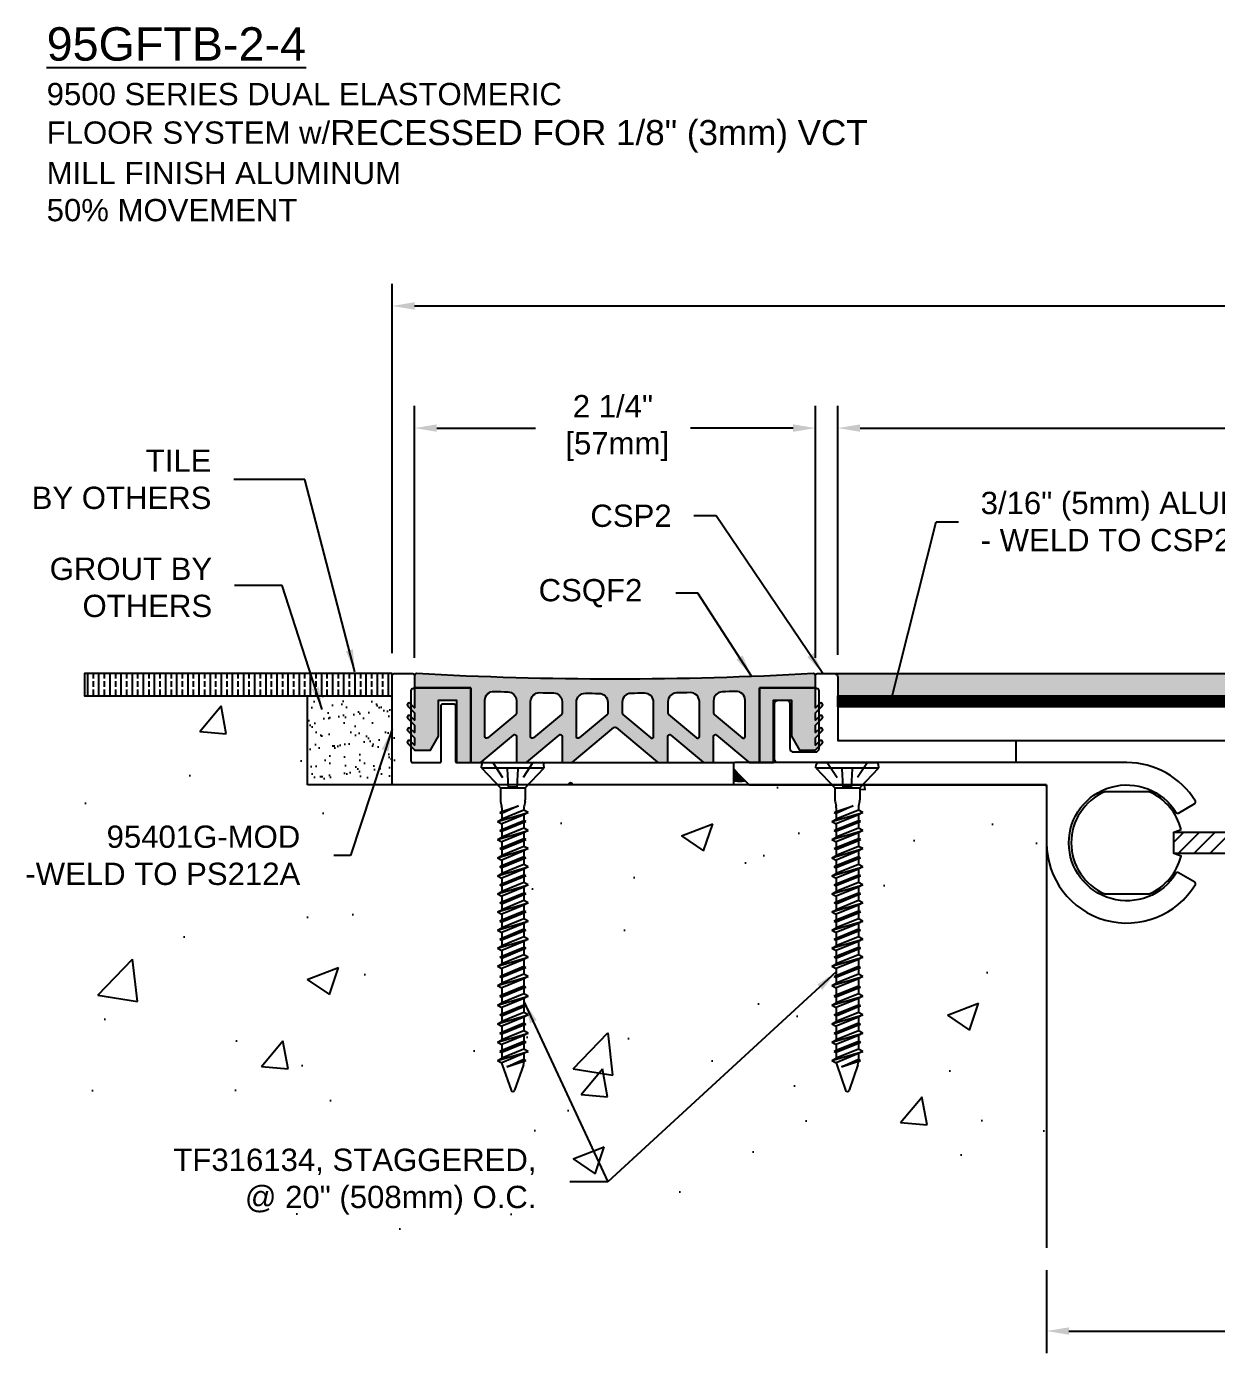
# Model space of a CAD drawing. Header units: inches. Extents: x 10.7 to 45.1, y -20.8 to -13.2.
# Drawn here: x 10.68 to 17.35, y -20.73 to -13.22 of the extents above; entities that cross this region are included whole.
import ezdxf

# ---------------------------------------------------------------- set-up
doc = ezdxf.new("R2010")
doc.units = ezdxf.units.IN
doc.header["$MEASUREMENT"] = 0
doc.linetypes.add('DASHED', pattern=[0.75, 0.5, -0.25])
for name, color, linetype in [('anchors', 4, 'Continuous'), ('conditions', 1, 'Continuous'), ('dimensions', 3, 'Continuous'), ('FILLER', 2, 'Continuous'), ('METALS', 7, 'Continuous'), ('text', 2, 'Continuous')]:
    doc.layers.add(name, color=color, linetype=linetype)
doc.styles.add('ARIAL', font='arial.ttf')
doc.dimstyles.new('Arial', dxfattribs={"dimtxt": 0.125, "dimasz": 0.125, "dimexe": 0.125, "dimexo": 0.125, "dimgap": 0.125, "dimtad": 0, "dimtih": 1, "dimtoh": 1, "dimdec": 4, "dimzin": 0, "dimdsep": 46, "dimlunit": 4, "dimtxsty": 'ARIAL', "dimcen": 0.09, "dimadec": 0, "dimazin": 0, "dimtfac": 1, "dimtdec": 4, "dimtofl": 0, "dimtmove": 0, "dimatfit": 3, "dimfxl": 0, "dimfrac": 2, "dimtolj": 1, "dimtzin": 0, "dimarcsym": 0})

# ---------------------------------------------------------------- blocks, each defined once
blk = doc.blocks.new('*D4')
at = {"layer": 'DEFPOINTS', "color": 0}
for p in [(21.5713, -15.4766), (15.2268, -16.8742), (21.5713, -16.8542)]:
    blk.add_point(p, dxfattribs=at)
at = {"layer": 'dimensions', "color": 0, "lineweight": -2}
for p, q in [((15.2268, -16.7492), (15.2268, -15.3516)), ((21.5713, -16.7292), (21.5713, -15.3516)), ((15.3518, -15.4766), (17.9158, -15.4766)), ((21.4463, -15.4766), (18.8823, -15.4766))]:
    blk.add_line(p, q, dxfattribs=at)
at = {"layer": 'dimensions', "color": 0}
for points in [[(15.3518, -15.4558), (15.3518, -15.4975), (15.2268, -15.4766)], [(21.4463, -15.4558), (21.4463, -15.4975), (21.5713, -15.4766)]]:
    blk.add_solid(points, dxfattribs=at)
at = {"layer": 'dimensions', "color": 0, "insert": (18.3991, -15.4766), "char_height": 0.125, "attachment_point": 5, "style": 'ARIAL'}
blk.add_mtext('\\A1;6 3/8"\\P [161mm]', dxfattribs=at)
blk = doc.blocks.new('*D5')
at = {"layer": 'DEFPOINTS', "color": 0}
for p in [(24.0716, -14.7913), (12.7266, -16.8642), (24.0716, -16.8642)]:
    blk.add_point(p, dxfattribs=at)
at = {"layer": 'dimensions', "color": 0, "lineweight": -2}
for p, q in [((12.7266, -16.7392), (12.7266, -14.6663)), ((24.0716, -16.7392), (24.0716, -14.6663)), ((12.8516, -14.7913), (17.9158, -14.7913)), ((23.9466, -14.7913), (18.8823, -14.7913))]:
    blk.add_line(p, q, dxfattribs=at)
at = {"layer": 'dimensions', "color": 0}
for points in [[(12.8516, -14.7705), (12.8516, -14.8122), (12.7266, -14.7913)], [(23.9466, -14.7705), (23.9466, -14.8122), (24.0716, -14.7913)]]:
    blk.add_solid(points, dxfattribs=at)
at = {"layer": 'dimensions', "color": 0, "insert": (18.3991, -14.7913), "char_height": 0.125, "attachment_point": 5, "style": 'ARIAL'}
blk.add_mtext('\\A1;11 3/8"\\P [288mm]', dxfattribs=at)
blk = doc.blocks.new('*D7')
at = {"layer": 'DEFPOINTS', "color": 0}
for p in [(16.3991, -20.0778), (20.3991, -20.0778), (20.3991, -20.5441)]:
    blk.add_point(p, dxfattribs=at)
at = {"layer": 'dimensions', "color": 0, "lineweight": -2}
for p, q in [((16.3991, -20.2028), (16.3991, -20.6691)), ((20.3991, -20.2028), (20.3991, -20.6691)), ((16.5241, -20.5441), (17.9158, -20.5441)), ((20.2741, -20.5441), (18.8823, -20.5441))]:
    blk.add_line(p, q, dxfattribs=at)
at = {"layer": 'dimensions', "color": 0}
for points in [[(16.5241, -20.5233), (16.5241, -20.565), (16.3991, -20.5441)], [(20.2741, -20.5233), (20.2741, -20.565), (20.3991, -20.5441)]]:
    blk.add_solid(points, dxfattribs=at)
at = {"layer": 'dimensions', "color": 0, "insert": (18.3991, -20.5441), "char_height": 0.125, "attachment_point": 5, "style": 'ARIAL'}
blk.add_mtext('\\A1;4"\\P [102mm]', dxfattribs=at)
blk = doc.blocks.new('*D8')
at = {"layer": 'DEFPOINTS', "color": 0}
for p in [(15.1016, -15.4766), (12.8516, -16.8917), (15.1016, -16.8917)]:
    blk.add_point(p, dxfattribs=at)
at = {"layer": 'dimensions', "color": 0, "lineweight": -2}
for p, q in [((12.8516, -16.7667), (12.8516, -15.3516)), ((15.1016, -16.7667), (15.1016, -15.3516)), ((12.9766, -15.4766), (13.5304, -15.4766)), ((14.9766, -15.4766), (14.3998, -15.4766))]:
    blk.add_line(p, q, dxfattribs=at)
at = {"layer": 'dimensions', "color": 0}
for points in [[(12.9766, -15.4558), (12.9766, -15.4975), (12.8516, -15.4766)], [(14.9766, -15.4558), (14.9766, -15.4975), (15.1016, -15.4766)]]:
    blk.add_solid(points, dxfattribs=at)
at = {"layer": 'dimensions', "color": 0, "insert": (13.9651, -15.4766), "char_height": 0.125, "attachment_point": 5, "style": 'ARIAL'}
blk.add_mtext('\\A1;2 1/4"\\P [57mm]', dxfattribs=at)
blk = doc.blocks.new('csp2')
blk.add_lwpolyline([(0, 0.33, -0.414214), (0.02, 0.35), (0.0665, 0.35, -0.414214), (0.0865, 0.33), (0.0865, 0.08, 0.414214), (0.1065, 0.06), (0.23, 0.06, 0.414214), (0.25, 0.08), (0.25, 0.405, 0.414214), (0.24, 0.415, -0.414214), (0.23, 0.425), (0.23, 0.49, -0.414214), (0.24, 0.5), (0.335, 0.5, -0.414214), (0.355, 0.48), (0.355, 0.135, 0.414214), (0.365, 0.125), (1.3552, 0.125), (1.3552, 0), (0.335, 0), (0.02, 0, -0.414214), (0, 0.02)], format="xyb", close=True)
blk = doc.blocks.new('A$C63CB1885')
for p, q in [((-0.1762, 0), (-0.1747, 0.0182)), ((-0.1762, 0), (0.1762, 0)), ((-0.1762, 0), (-0.0698, -0.1125)), ((-0.1634, 0.0285), (0.1634, 0.0285)), ((0.0698, -0.1125), (0.1762, 0)), ((0.1762, 0), (0.1747, 0.0182)), ((-0.0698, -0.1125), (0.0698, -0.1125)), ((-0.0698, -0.1125), (-0.0698, -0.1796)), ((0.0698, -0.1125), (0.0698, -0.1796)), ((-0.0737, -0.2511), (0.0321, -0.2146)), ((-0.0687, -0.1892), (-0.0633, -0.2152)), ((-0.0623, -0.2248), (-0.0622, -0.2449)), ((-0.0622, -0.2449), (0.0321, -0.2146)), ((0.0321, -0.2146), (-0.0622, -0.2573)), ((0.0622, -0.2248), (0.0622, -0.2382)), ((0.0687, -0.1892), (0.0633, -0.2152)), ((-0.0863, -0.3019), (0.0862, -0.2511)), ((-0.0863, -0.3019), (-0.0622, -0.289)), ((-0.0737, -0.2511), (-0.0622, -0.2449)), ((-0.0737, -0.2511), (-0.0622, -0.2573)), ((0.0622, -0.2382), (-0.0622, -0.289)), ((-0.0622, -0.2573), (-0.0622, -0.289)), ((0.0622, -0.264), (-0.0622, -0.3148)), ((-0.0622, -0.3465), (0.0622, -0.2957)), ((0.0862, -0.2511), (0.0622, -0.264)), ((0.0622, -0.264), (0.0622, -0.2957)), ((0.0737, -0.3019), (0.0622, -0.2957)), ((0.0862, -0.2511), (0.0622, -0.2382)), ((-0.0863, -0.3019), (-0.0622, -0.3148)), ((-0.0863, -0.4034), (0.0862, -0.3527)), ((-0.0737, -0.3527), (0.0737, -0.3019)), ((-0.0737, -0.3527), (-0.0622, -0.3465)), ((-0.0737, -0.3527), (-0.0622, -0.3588)), ((0.0622, -0.308), (-0.0622, -0.3588)), ((-0.0622, -0.3148), (-0.0622, -0.3465)), ((0.0622, -0.3397), (-0.0622, -0.3905)), ((-0.0622, -0.3588), (-0.0622, -0.3905)), ((0.0622, -0.3656), (-0.0622, -0.4164)), ((0.0737, -0.3019), (0.0622, -0.308)), ((0.0622, -0.308), (0.0622, -0.3397)), ((0.0862, -0.3527), (0.0622, -0.3656)), ((0.0622, -0.3656), (0.0622, -0.3973)), ((0.0862, -0.3527), (0.0622, -0.3397)), ((-0.0863, -0.4034), (-0.0622, -0.3905)), ((-0.0863, -0.4034), (-0.0622, -0.4164)), ((-0.0737, -0.4542), (0.0737, -0.4034)), ((-0.0737, -0.4542), (-0.0622, -0.4481)), ((-0.0622, -0.4481), (0.0622, -0.3973)), ((0.0622, -0.4096), (-0.0622, -0.4604)), ((-0.0622, -0.4164), (-0.0622, -0.4481)), ((0.0622, -0.4413), (-0.0622, -0.4921)), ((0.0737, -0.4034), (0.0622, -0.3973)), ((0.0737, -0.4034), (0.0622, -0.4096)), ((0.0622, -0.4096), (0.0622, -0.4413)), ((0.0862, -0.4542), (0.0622, -0.4413)), ((-0.0863, -0.505), (0.0862, -0.4542)), ((-0.0863, -0.505), (-0.0622, -0.4921)), ((-0.0863, -0.505), (-0.0622, -0.5179)), ((-0.0737, -0.4542), (-0.0622, -0.4604)), ((-0.0737, -0.5558), (0.0737, -0.505)), ((-0.0622, -0.4604), (-0.0622, -0.4921)), ((0.0622, -0.4671), (-0.0622, -0.5179)), ((-0.0622, -0.5496), (0.0622, -0.4988)), ((0.0622, -0.5112), (-0.0622, -0.5619)), ((-0.0622, -0.5179), (-0.0622, -0.5496)), ((0.0862, -0.4542), (0.0622, -0.4671)), ((0.0622, -0.4671), (0.0622, -0.4988)), ((0.0737, -0.505), (0.0622, -0.4988)), ((0.0737, -0.505), (0.0622, -0.5112)), ((0.0622, -0.5112), (0.0622, -0.5429)), ((-0.0863, -0.6066), (0.0862, -0.5558)), ((-0.0863, -0.6066), (-0.0622, -0.5936)), ((-0.0737, -0.5558), (-0.0622, -0.5496)), ((-0.0737, -0.5558), (-0.0622, -0.5619)), ((0.0622, -0.5429), (-0.0622, -0.5936)), ((-0.0622, -0.5619), (-0.0622, -0.5936)), ((0.0622, -0.5687), (-0.0622, -0.6195)), ((-0.0622, -0.6512), (0.0622, -0.6004)), ((0.0862, -0.5558), (0.0622, -0.5687)), ((0.0622, -0.5687), (0.0622, -0.6004)), ((0.0737, -0.6066), (0.0622, -0.6004)), ((0.0862, -0.5558), (0.0622, -0.5429)), ((-0.0863, -0.6066), (-0.0622, -0.6195)), ((-0.0863, -0.7081), (0.0862, -0.6573)), ((-0.0737, -0.6573), (0.0737, -0.6066)), ((-0.0737, -0.6573), (-0.0622, -0.6512)), ((-0.0737, -0.6573), (-0.0622, -0.6635)), ((0.0622, -0.6127), (-0.0622, -0.6635)), ((-0.0622, -0.6195), (-0.0622, -0.6512)), ((0.0622, -0.6444), (-0.0622, -0.6952)), ((-0.0622, -0.6635), (-0.0622, -0.6952)), ((0.0622, -0.6703), (-0.0622, -0.721)), ((0.0737, -0.6066), (0.0622, -0.6127)), ((0.0622, -0.6127), (0.0622, -0.6444)), ((0.0862, -0.6573), (0.0622, -0.6703)), ((0.0622, -0.6703), (0.0622, -0.702)), ((0.0862, -0.6573), (0.0622, -0.6444)), ((-0.0863, -0.7081), (-0.0622, -0.6952)), ((-0.0863, -0.7081), (-0.0622, -0.721)), ((-0.0737, -0.7589), (0.0737, -0.7081)), ((-0.0622, -0.7527), (0.0622, -0.702)), ((0.0622, -0.7143), (-0.0622, -0.7651)), ((-0.0622, -0.721), (-0.0622, -0.7527)), ((0.0622, -0.746), (-0.0622, -0.7968)), ((0.0737, -0.7081), (0.0622, -0.702)), ((0.0737, -0.7081), (0.0622, -0.7143)), ((0.0622, -0.7143), (0.0622, -0.746)), ((0.0862, -0.7589), (0.0622, -0.746)), ((-0.0863, -0.8097), (0.0862, -0.7589)), ((-0.0863, -0.8097), (-0.0622, -0.7968)), ((-0.0863, -0.8097), (-0.0622, -0.8226)), ((-0.0737, -0.7589), (-0.0622, -0.7527)), ((-0.0737, -0.7589), (-0.0622, -0.7651)), ((-0.0737, -0.8605), (0.0737, -0.8097)), ((-0.0622, -0.7651), (-0.0622, -0.7967)), ((0.0622, -0.7718), (-0.0622, -0.8226)), ((-0.0622, -0.8543), (0.0622, -0.8035)), ((0.0622, -0.8159), (-0.0622, -0.8666)), ((-0.0622, -0.8226), (-0.0622, -0.8543)), ((0.0862, -0.7589), (0.0622, -0.7718)), ((0.0622, -0.7718), (0.0622, -0.8035)), ((0.0737, -0.8097), (0.0622, -0.8035)), ((0.0737, -0.8097), (0.0622, -0.8159)), ((0.0622, -0.8159), (0.0622, -0.8475)), ((-0.0863, -0.9112), (0.0862, -0.8605)), ((-0.0863, -0.9112), (-0.0622, -0.8983)), ((-0.0737, -0.8605), (-0.0622, -0.8543)), ((-0.0737, -0.8605), (-0.0622, -0.8666)), ((0.0622, -0.8475), (-0.0622, -0.8983)), ((-0.0622, -0.8666), (-0.0622, -0.8983)), ((0.0622, -0.8734), (-0.0622, -0.9242)), ((0.0862, -0.8605), (0.0622, -0.8734)), ((0.0622, -0.8734), (0.0622, -0.9051)), ((0.0862, -0.8605), (0.0622, -0.8475)), ((-0.0863, -0.9112), (-0.0622, -0.9242)), ((-0.0863, -1.0128), (0.0862, -0.962)), ((-0.0737, -0.962), (0.0737, -0.9112)), ((-0.0737, -0.962), (-0.0622, -0.9559)), ((-0.0737, -0.962), (-0.0622, -0.9682)), ((-0.0622, -0.9559), (0.0622, -0.9051)), ((0.0622, -0.9174), (-0.0622, -0.9682)), ((-0.0622, -0.9242), (-0.0622, -0.9558)), ((0.0622, -0.9491), (-0.0622, -0.9999)), ((-0.0622, -0.9682), (-0.0622, -0.9999)), ((0.0622, -0.975), (-0.0622, -1.0257)), ((0.0737, -0.9112), (0.0622, -0.9051)), ((0.0737, -0.9112), (0.0622, -0.9174)), ((0.0622, -0.9174), (0.0622, -0.9491)), ((0.0862, -0.962), (0.0622, -0.975)), ((0.0622, -0.975), (0.0622, -1.0066)), ((0.0862, -0.962), (0.0622, -0.9491)), ((-0.0863, -1.0128), (-0.0622, -0.9999)), ((-0.0863, -1.0128), (-0.0622, -1.0257)), ((-0.0737, -1.0636), (0.0737, -1.0128)), ((-0.0622, -1.0574), (0.0622, -1.0066)), ((0.0622, -1.019), (-0.0622, -1.0698)), ((-0.0622, -1.0257), (-0.0622, -1.0574)), ((0.0622, -1.0507), (-0.0622, -1.1015)), ((0.0737, -1.0128), (0.0622, -1.0066)), ((0.0737, -1.0128), (0.0622, -1.019)), ((0.0622, -1.019), (0.0622, -1.0507)), ((0.0862, -1.0636), (0.0622, -1.0507)), ((-0.0863, -1.1144), (0.0862, -1.0636)), ((-0.0863, -1.1144), (-0.0622, -1.1015)), ((-0.0863, -1.1144), (-0.0622, -1.1273)), ((-0.0737, -1.0636), (-0.0622, -1.0574)), ((-0.0737, -1.0636), (-0.0622, -1.0698)), ((-0.0737, -1.1715), (0.0737, -1.1207)), ((-0.0622, -1.0697), (-0.0622, -1.1014)), ((0.0622, -1.0765), (-0.0622, -1.1273)), ((-0.0622, -1.1653), (0.0622, -1.1145)), ((0.0862, -1.0636), (0.0622, -1.0765)), ((0.0622, -1.0765), (0.0622, -1.1145)), ((0.0737, -1.1207), (0.0622, -1.1145)), ((0.0737, -1.1207), (0.0622, -1.1269)), ((-0.0863, -1.2223), (0.0862, -1.1715)), ((-0.0737, -1.1715), (-0.0622, -1.1653)), ((-0.0737, -1.1715), (-0.0622, -1.1776)), ((0.0622, -1.1269), (-0.0622, -1.1776)), ((-0.0622, -1.1273), (-0.0622, -1.1653)), ((0.0622, -1.1585), (-0.0622, -1.2093)), ((-0.0622, -1.1776), (-0.0622, -1.2093)), ((0.0622, -1.1844), (-0.0622, -1.2352)), ((0.0622, -1.1269), (0.0622, -1.1585)), ((0.0862, -1.1715), (0.0622, -1.1844)), ((0.0622, -1.1844), (0.0622, -1.2247)), ((0.0862, -1.1715), (0.0622, -1.1585)), ((-0.0863, -1.2223), (-0.0622, -1.2093)), ((-0.0863, -1.2223), (-0.0622, -1.2352)), ((-0.0737, -1.2816), (0.0737, -1.2308)), ((-0.0737, -1.2816), (-0.0622, -1.2754)), ((-0.0622, -1.2754), (0.0622, -1.2247)), ((-0.0622, -1.2352), (-0.0622, -1.2754)), ((0.0622, -1.237), (-0.0622, -1.2878)), ((0.0622, -1.2687), (-0.0622, -1.3195)), ((0.0737, -1.2308), (0.0622, -1.2247)), ((0.0737, -1.2308), (0.0622, -1.237)), ((0.0622, -1.237), (0.0622, -1.2687)), ((0.0862, -1.2816), (0.0622, -1.2687)), ((-0.0863, -1.3324), (0.0862, -1.2816)), ((-0.0863, -1.3324), (-0.0622, -1.3195)), ((-0.0863, -1.3324), (-0.0622, -1.3453)), ((-0.0737, -1.2816), (-0.0622, -1.2878)), ((-0.0737, -1.3872), (0.0737, -1.3365)), ((-0.0622, -1.2877), (-0.0622, -1.3194)), ((0.0622, -1.2945), (-0.0622, -1.3453)), ((-0.0622, -1.3811), (0.0622, -1.3303)), ((0.0622, -1.3426), (-0.0622, -1.3934)), ((-0.0622, -1.3453), (-0.0622, -1.381)), ((0.0862, -1.2816), (0.0622, -1.2945)), ((0.0622, -1.2945), (0.0622, -1.3303)), ((0.0737, -1.3365), (0.0622, -1.3303)), ((0.0737, -1.3365), (0.0622, -1.3426)), ((0.0622, -1.3426), (0.0622, -1.3743)), ((-0.0863, -1.438), (0.0862, -1.3872)), ((-0.0863, -1.438), (-0.0622, -1.4251)), ((-0.0737, -1.3872), (-0.0622, -1.3811)), ((-0.0737, -1.3872), (-0.0622, -1.3934)), ((0.0622, -1.3743), (-0.0622, -1.4251)), ((-0.0622, -1.3934), (-0.0622, -1.4251)), ((0.0622, -1.4002), (-0.0622, -1.4509)), ((0.0862, -1.3872), (0.0622, -1.4002)), ((0.0622, -1.4002), (0.0622, -1.4326)), ((0.0862, -1.3872), (0.0622, -1.3743)), ((-0.0863, -1.438), (-0.0622, -1.4509)), ((-0.0863, -1.5403), (0.0862, -1.4895)), ((-0.0737, -1.4895), (0.0737, -1.4387)), ((-0.0737, -1.4895), (-0.0622, -1.4833)), ((-0.0737, -1.4895), (-0.0622, -1.4957)), ((-0.0622, -1.4833), (0.0622, -1.4326)), ((0.0622, -1.4449), (-0.0622, -1.4957)), ((-0.0622, -1.4509), (-0.0622, -1.4833)), ((0.0622, -1.4766), (-0.0622, -1.5274)), ((-0.0622, -1.4956), (-0.0621, -1.5273)), ((0.0737, -1.4387), (0.0622, -1.4326)), ((0.0737, -1.4387), (0.0622, -1.4449)), ((0.0622, -1.4449), (0.0622, -1.4766)), ((0.0862, -1.4895), (0.0622, -1.5024)), ((0.0862, -1.4895), (0.0622, -1.4766)), ((-0.0863, -1.5403), (-0.0622, -1.5274)), ((-0.0863, -1.5403), (-0.0622, -1.5532)), ((-0.0737, -1.5918), (0.0737, -1.541)), ((0.0622, -1.5024), (-0.0622, -1.5532)), ((-0.0622, -1.5856), (0.0622, -1.5348)), ((0.0622, -1.5471), (-0.0622, -1.5979)), ((-0.0621, -1.5532), (-0.0621, -1.5856)), ((0.0622, -1.5024), (0.0622, -1.5348)), ((0.0737, -1.541), (0.0622, -1.5348)), ((0.0737, -1.541), (0.0622, -1.5471)), ((0.0622, -1.5471), (0.0622, -1.5788)), ((-0.0863, -1.6425), (0.0862, -1.5918)), ((-0.0863, -1.6425), (-0.0622, -1.6296)), ((-0.0863, -1.6425), (-0.0622, -1.6555)), ((-0.0737, -1.5918), (-0.0622, -1.5856)), ((-0.0737, -1.5918), (-0.0622, -1.5979)), ((0.0622, -1.5788), (-0.0622, -1.6296)), ((0.0622, -1.6047), (-0.0622, -1.6555)), ((-0.0621, -1.5979), (-0.0621, -1.6296)), ((-0.0335, -1.6795), (0.0622, -1.6364)), ((-0.0335, -1.6795), (0.0737, -1.6425)), ((0.0622, -1.6487), (-0.0335, -1.6795)), ((0.0862, -1.5918), (0.0622, -1.6047)), ((0.0622, -1.6047), (0.0622, -1.6522)), ((0.0737, -1.6425), (0.0622, -1.6364)), ((0.0737, -1.6425), (0.0622, -1.6487)), ((0.0862, -1.5918), (0.0622, -1.5788)), ((-0.0596, -1.6676), (-0.0096, -1.8103)), ((0.0596, -1.6676), (0.0096, -1.8103))]:
    blk.add_line(p, q)
at = {"linetype": 'DASHED', "ltscale": 0.025}
for p, q in [((-0.1125, 0.0285), (-0.024, -0.1065)), ((-0.024, -0.1065), (-0.0311, 0.0283)), ((0.024, -0.1065), (0.0311, 0.0285)), ((0.1125, 0.0285), (0.024, -0.1065)), ((-0.024, -0.1065), (0.024, -0.1065))]:
    blk.add_line(p, q, dxfattribs=at)
for centre, radius, start, end in [((-0.1634, 0.0173), 0.0112, 90, 175), ((0.1634, 0.0173), 0.0112, 5, 90), ((-0.0233, -0.1796), 0.0465, 180, 191.9357), ((-0.1088, -0.2248), 0.0465, 0, 11.9357), ((0.1087, -0.2248), 0.0465, 168.0643, 180), ((0.0233, -0.1796), 0.0465, 348.0643, 0), ((-0.0158, -1.6522), 0.0465, 183.94761, 199.30575), ((0.0158, -1.6522), 0.0465, 340.69425, 0), ((0, -1.806), 0.0106, 204.10008, 335.89992)]:
    blk.add_arc(centre, radius, start, end)
blk = doc.blocks.new('TF316134')
blk.add_blockref('A$C63CB1885', (0, -0.0285))
blk = doc.blocks.new('PS212A')
at = {"linetype": 'Continuous', "flags": 128}
blk.add_lwpolyline([(0.4509, 0.1254), (-1.7472, 0.1254, 0.414214), (-1.7572, 0.1154), (-1.7572, 0.0945, 0.198912), (-1.7543, 0.0875), (-1.6701, 0.0033, 0.198912), (-1.663, 0.0004), (-0.0092, 0.0004, -0.414214), (0.0008, -0.0096), (0.0008, -0.3247, 0.758338), (0.8355, -0.5586, 0.420887), (0.832, -0.5447), (0.741, -0.4922, 0.405496), (0.7275, -0.4956, -3.520953), (0.7275, -0.1539, 0.405496), (0.741, -0.1573), (0.832, -0.1047, 0.420887), (0.8355, -0.0909, 0.261868)], format="xyb", close=True, dxfattribs=at)
blk = doc.blocks.new('SB8')
h = blk.add_hatch()
h.set_pattern_fill('ANSI31', color=256, scale=0.5, style=0)
h.paths.add_polyline_path([(3.0939, -0.06), (3.0939, 0.06), (1.9186, 0.06), (1.9186, 0.03), (1.8898, 0.0109), (1.9474, -0.0109), (1.9186, -0.03), (1.9186, -0.06)])
h.paths.add_polyline_path([(1.8486, -0.06), (1.8486, -0.03), (1.8774, -0.0109), (1.8198, 0.0109), (1.8486, 0.03), (1.8486, 0.06), (0.8316, 0.06), (0.8316, 0.03), (0.8028, 0.0109), (0.8605, -0.0109), (0.8316, -0.03), (0.8316, -0.06)])
h.paths.add_polyline_path([(0.7616, -0.06), (0.7616, -0.03), (0.7905, -0.0109), (0.7328, 0.0109), (0.7616, 0.03), (0.7616, 0.06), (0.0536, 0.06), (0.0536, -0.06)])
for p, q in [((0.7616, 0.13), (0.7616, 0.03)), ((0.8316, 0.13), (0.8316, 0.03)), ((1.8486, 0.13), (1.8486, 0.03)), ((1.9186, 0.13), (1.9186, 0.03)), ((0.7616, 0.03), (0.7328, 0.0109)), ((0.7905, -0.0109), (0.7328, 0.0109)), ((0.8316, 0.03), (0.8028, 0.0109)), ((0.8605, -0.0109), (0.8028, 0.0109)), ((1.8486, 0.03), (1.8198, 0.0109)), ((1.8774, -0.0109), (1.8198, 0.0109)), ((1.9186, 0.03), (1.8898, 0.0109)), ((1.9474, -0.0109), (1.8898, 0.0109)), ((0.7616, -0.03), (0.7905, -0.0109)), ((0.7616, -0.03), (0.7616, -0.13)), ((0.8316, -0.03), (0.8605, -0.0109)), ((0.8316, -0.03), (0.8316, -0.13)), ((1.8486, -0.03), (1.8774, -0.0109)), ((1.8486, -0.03), (1.8486, -0.13)), ((1.9186, -0.03), (1.9474, -0.0109)), ((1.9186, -0.03), (1.9186, -0.13))]:
    blk.add_line(p, q)
for points in [[(0.0946, 0.0743, 0.233897), (-0.0839, 0.2864), (-0.3339, 0.2864, 0.654654), (-0.3339, -0.2864), (-0.0839, -0.2864, 0.233897), (0.0946, -0.0743), (0.0536, -0.06), (0.0536, 0.06)], [(3.0939, 0.0743), (2.5857, 0.0743, -0.233897), (2.7642, 0.2864), (3.0142, 0.2864, -0.654654), (3.0142, -0.2864), (2.7642, -0.2864, -0.233897), (2.5857, -0.0743), (3.0939, -0.0743)]]:
    blk.add_lwpolyline(points, format="xyb", close=True)
for points in [[(0.0536, 0.06), (0.7616, 0.06)], [(0.8316, 0.06), (1.8486, 0.06)], [(1.9186, 0.06), (3.0939, 0.06), (3.0939, -0.06), (1.9186, -0.06)], [(0.7616, -0.06), (0.0536, -0.06)], [(1.8486, -0.06), (0.8316, -0.06)]]:
    blk.add_lwpolyline(points)
blk = doc.blocks.new('95401G-MOD')
blk.add_lwpolyline([(1.9147, 0), (1.0194, 0, -0.198912), (1.0123, 0.0029), (1.0073, 0.0079, 0.414214), (0.9932, 0.0079), (0.9882, 0.0029, -0.198912), (0.9811, 0), (0.0102, 0, -0.414214), (0.0002, 0.01), (0.0002, 0.615, -0.414214), (0.0102, 0.625), (0.1152, 0.625, -0.414214), (0.1252, 0.615), (0.1252, 0.55, -0.414214), (0.1152, 0.54, 0.414214), (0.1052, 0.53), (0.1052, 0.135, 0.414214), (0.1152, 0.125), (0.2652, 0.125, 0.414214), (0.2752, 0.135), (0.2752, 0.445, -0.414214), (0.2852, 0.455), (0.3452, 0.455, -0.414214), (0.3552, 0.445), (0.3552, 0.135, 0.414214), (0.3652, 0.125), (1.9147, 0.125)], format="xyb", close=True)
blk = doc.blocks.new('CSQF2')
h = blk.add_hatch(color=256)
h.paths.add_polyline_path([(4.5589, 1.888, 0.430422), (4.5483, 1.898, -0.027516), (2.3194, 1.898, 0.430422), (2.3089, 1.888), (2.3089, 1.8186), (2.6239, 1.8186), (2.6239, 1.3986), (2.6757, 1.3986, 0.176327), (2.6822, 1.4009), (2.8641, 1.5536, -0.63707), (2.8805, 1.5459), (2.8805, 1.4086, 0.414214), (2.8905, 1.3986), (2.9323, 1.3986, 0.176327), (2.9388, 1.4009), (3.1207, 1.5536, -0.63707), (3.1371, 1.5459), (3.1371, 1.4086, 0.414214), (3.1471, 1.3986), (3.1889, 1.3986, 0.176327), (3.1954, 1.4009), (3.4275, 1.5957, -0.36397), (3.4403, 1.5957), (3.6724, 1.4009, 0.176327), (3.6788, 1.3986), (3.7207, 1.3986, 0.414214), (3.7307, 1.4086), (3.7307, 1.5459, -0.63707), (3.7471, 1.5536), (3.929, 1.4009, 0.176327), (3.9354, 1.3986), (3.9773, 1.3986, 0.414214), (3.9873, 1.4086), (3.9873, 1.5459, -0.63707), (4.0037, 1.5536), (4.1856, 1.4009, 0.176327), (4.192, 1.3986), (4.2439, 1.3986), (4.2439, 1.8186), (4.5589, 1.8186)])
h.paths.add_polyline_path([(3.2675, 1.788, 0.000939), (3.3439, 1.7875, -0.412919), (3.3937, 1.7375), (3.3937, 1.6764, -0.221695), (3.3901, 1.6688), (3.2335, 1.5374, -0.63707), (3.2171, 1.545), (3.2171, 1.738, -0.416611)], flags=16)
h.paths.add_polyline_path([(3.1371, 1.7403), (3.1371, 1.6764, -0.221695), (3.1335, 1.6688), (2.9769, 1.5374, -0.63707), (2.9605, 1.545), (2.9605, 1.7417, -0.420307), (3.0115, 1.7917, 0.000939), (3.0879, 1.7903, -0.409242)], flags=16)
h.paths.add_polyline_path([(3.5239, 1.7875, 0.000939), (3.6003, 1.788, -0.416611), (3.6507, 1.738), (3.6507, 1.545, -0.63707), (3.6343, 1.5374), (3.4777, 1.6688, -0.221695), (3.4741, 1.6764), (3.4741, 1.7375, -0.412919)], flags=16)
h.paths.add_polyline_path([(2.8805, 1.7463), (2.8805, 1.6764, -0.221695), (2.8769, 1.6688), (2.7203, 1.5374, -0.63707), (2.7039, 1.545), (2.7039, 1.7487, -0.424014), (2.7555, 1.7987, 0.000939), (2.832, 1.7963, -0.405574)], flags=16)
h.paths.add_polyline_path([(3.7798, 1.7903, 0.000939), (3.8562, 1.7917, -0.420307), (3.9073, 1.7417), (3.9073, 1.545, -0.63707), (3.8909, 1.5374), (3.7343, 1.6688, -0.221695), (3.7307, 1.6764), (3.7307, 1.7403, -0.409242)], flags=16)
h.paths.add_polyline_path([(4.0358, 1.7963, 0.000939), (4.1122, 1.7987, -0.424014), (4.1639, 1.7487), (4.1639, 1.545, -0.63707), (4.1475, 1.5374), (3.9909, 1.6688, -0.221695), (3.9873, 1.6764), (3.9873, 1.7463, -0.405574)], flags=16)
h.paths.add_polyline_path([(2.6239, 1.8186), (2.3089, 1.8186), (2.3089, 1.7069), (2.2851, 1.7307, 0.414214), (2.271, 1.7307, 0.414214), (2.271, 1.7165), (2.3089, 1.6786), (2.3089, 1.6369), (2.2851, 1.6607, 0.414214), (2.271, 1.6607, 0.414214), (2.271, 1.6465), (2.3089, 1.6086), (2.3089, 1.5669), (2.2851, 1.5907, 0.414214), (2.271, 1.5907, 0.414214), (2.271, 1.5765), (2.3089, 1.5386), (2.3089, 1.4969), (2.2851, 1.5207, 0.414214), (2.271, 1.5207, 0.414214), (2.271, 1.5065), (2.306, 1.4715, 0.198912), (2.313, 1.4686), (2.3989, 1.4686), (2.4439, 1.5465), (2.4439, 1.7486), (2.5439, 1.7486), (2.5439, 1.3986), (2.6239, 1.3986)])
h.paths.add_polyline_path([(4.3239, 1.7486), (4.4239, 1.7486), (4.4239, 1.5465), (4.4689, 1.4686), (4.5547, 1.4686, 0.198912), (4.5618, 1.4715), (4.5968, 1.5065, 0.414214), (4.5968, 1.5207, 0.414214), (4.5827, 1.5207), (4.5589, 1.4969), (4.5589, 1.5386), (4.5968, 1.5765, 0.414214), (4.5968, 1.5907, 0.414214), (4.5827, 1.5907), (4.5589, 1.5669), (4.5589, 1.6086), (4.5968, 1.6465, 0.414214), (4.5968, 1.6607, 0.414214), (4.5827, 1.6607), (4.5589, 1.6369), (4.5589, 1.6786), (4.5968, 1.7165, 0.414214), (4.5968, 1.7307, 0.414214), (4.5827, 1.7307), (4.5589, 1.7069), (4.5589, 1.8186), (4.2439, 1.8186), (4.2439, 1.3986), (4.3239, 1.3986)])
for p, q in [((2.3089, 1.8186), (2.6239, 1.8186)), ((2.6239, 1.8186), (2.3089, 1.8186)), ((2.6239, 1.8186), (2.6239, 1.3986)), ((2.6239, 1.3986), (2.6239, 1.8186)), ((4.2439, 1.8186), (4.2439, 1.3986)), ((4.5589, 1.8186), (4.2439, 1.8186)), ((4.2439, 1.8186), (4.5589, 1.8186)), ((4.2439, 1.3986), (4.2439, 1.8186))]:
    blk.add_line(p, q)
for points in [[(2.8905, 1.3986), (2.9323, 1.3986, 0.176327), (2.9388, 1.4009), (3.1207, 1.5536, -0.63707), (3.1371, 1.5459), (3.1371, 1.4086, 0.414214), (3.1471, 1.3986), (3.1889, 1.3986, 0.176327), (3.1954, 1.4009), (3.4275, 1.5957, -0.36397), (3.4403, 1.5957), (3.6724, 1.4009, 0.176327), (3.6788, 1.3986), (3.7207, 1.3986, 0.414214), (3.7307, 1.4086), (3.7307, 1.5459, -0.63707), (3.7471, 1.5536), (3.929, 1.4009, 0.176327), (3.9354, 1.3986), (3.9773, 1.3986, 0.414214), (3.9873, 1.4086), (3.9873, 1.5459, -0.63707), (4.0037, 1.5536), (4.1856, 1.4009, 0.176327), (4.192, 1.3986), (4.2439, 1.3986), (4.3239, 1.3986), (4.3239, 1.7486), (4.4239, 1.7486), (4.4239, 1.5465), (4.4689, 1.4686), (4.5547, 1.4686, 0.198912), (4.5618, 1.4715), (4.5968, 1.5065, 0.414214), (4.5968, 1.5207, 0.414214), (4.5827, 1.5207), (4.5589, 1.4969), (4.5589, 1.5386), (4.5968, 1.5765, 0.414214), (4.5968, 1.5907, 0.414214), (4.5827, 1.5907), (4.5589, 1.5669), (4.5589, 1.6086), (4.5968, 1.6465, 0.414214), (4.5968, 1.6607, 0.414214), (4.5827, 1.6607), (4.5589, 1.6369), (4.5589, 1.6786), (4.5968, 1.7165, 0.414214), (4.5968, 1.7307, 0.414214), (4.5827, 1.7307), (4.5589, 1.7069), (4.5589, 1.8186), (4.5589, 1.888, 0.430422), (4.5483, 1.898, -0.027516), (2.3194, 1.898, 0.430422), (2.3089, 1.888), (2.3089, 1.8186), (2.3089, 1.7069), (2.2851, 1.7307, 0.414214), (2.271, 1.7307, 0.414214), (2.271, 1.7165), (2.3089, 1.6786), (2.3089, 1.6369), (2.2851, 1.6607, 0.414214), (2.271, 1.6607, 0.414214), (2.271, 1.6465), (2.3089, 1.6086), (2.3089, 1.5669), (2.2851, 1.5907, 0.414214), (2.271, 1.5907, 0.414214), (2.271, 1.5765), (2.3089, 1.5386), (2.3089, 1.4969), (2.2851, 1.5207, 0.414214), (2.271, 1.5207, 0.414214), (2.271, 1.5065), (2.306, 1.4715, 0.198912), (2.313, 1.4686), (2.3989, 1.4686), (2.4439, 1.5465), (2.4439, 1.7486), (2.5439, 1.7486), (2.5439, 1.3986), (2.6239, 1.3986), (2.6757, 1.3986, 0.176327), (2.6822, 1.4009), (2.8641, 1.5536, -0.63707), (2.8805, 1.5459), (2.8805, 1.4086, 0.414214)], [(2.8805, 1.6764, -0.221695), (2.8769, 1.6688), (2.7203, 1.5374, -0.63707), (2.7039, 1.545), (2.7039, 1.7487, -0.424014), (2.7555, 1.7987, 0.000939), (2.832, 1.7963, -0.405574), (2.8805, 1.7463)], [(3.1371, 1.7403), (3.1371, 1.6764, -0.221695), (3.1335, 1.6688), (2.9769, 1.5374, -0.63707), (2.9605, 1.545), (2.9605, 1.7417, -0.420307), (3.0115, 1.7917, 0.000939), (3.0879, 1.7903, -0.409242)], [(3.3937, 1.7375), (3.3937, 1.6764, -0.221695), (3.3901, 1.6688), (3.2335, 1.5374, -0.63707), (3.2171, 1.545), (3.2171, 1.738, -0.416611), (3.2675, 1.788, 0.000939), (3.3439, 1.7875, -0.412919)], [(3.4741, 1.7375), (3.4741, 1.6764, 0.221695), (3.4777, 1.6688), (3.6343, 1.5374, 0.63707), (3.6507, 1.545), (3.6507, 1.738, 0.416611), (3.6003, 1.788, -0.000939), (3.5239, 1.7875, 0.412919)], [(3.7798, 1.7903, 0.409242), (3.7307, 1.7403), (3.7307, 1.6764, 0.221695), (3.7343, 1.6688), (3.8909, 1.5374, 0.63707), (3.9073, 1.545), (3.9073, 1.7417, 0.420307), (3.8562, 1.7917, -0.000939)], [(3.9873, 1.7463), (3.9873, 1.6764, 0.221695), (3.9909, 1.6688), (4.1475, 1.5374, 0.63707), (4.1639, 1.545), (4.1639, 1.7487, 0.424014), (4.1122, 1.7987, -0.000939), (4.0358, 1.7963, 0.405574)]]:
    blk.add_lwpolyline(points, format="xyb", close=True)

msp = doc.modelspace()

# ---------------------------------------------------------------- hatches: boundary and pattern name
at = {"layer": 'conditions'}
h = msp.add_hatch(dxfattribs=at)
h.set_pattern_fill('ANSI33', color=256, scale=0.25, angle=45, style=0)
h.set_pattern_definition([(90, (10.893256, -18.882104), (-0.0625, 1e-17), []), (90, (10.924506, -18.850854), (-0.0625, 1e-17), [0.03125, -0.015625])])
h.paths.add_polyline_path([(10.99993, -16.85426), (10.99993, -16.97926), (12.71157, -16.97926), (12.71157, -16.87426, -0.4142136), (12.73157, -16.85426)])
h = msp.add_hatch(dxfattribs=at)
h.set_pattern_fill('ANSI33', color=256, scale=0.25, angle=45, style=0)
h.paths.add_polyline_path([(21.5713, -16.87422, -0.4142136), (21.5913, -16.85422), (15.20683, -16.85422, -0.4142136), (15.22683, -16.87422), (15.22683, -16.97922), (21.5713, -16.97922)])
h = msp.add_hatch(dxfattribs=at)
h.set_pattern_fill('AR-SAND', color=256, scale=0.0625, style=0)
h.set_pattern_definition([(37.5, (8.40526, -18.7571), (-0.003937, 0.1204265), [0, -0.095, 0, -0.10625, 0, -0.1015625]), (7.5, (8.40526, -18.7571), (0.110611, 0.176384), [0, -0.05125, 0, -0.085625, 0, -0.0328125]), (327.5, (8.32838, -18.7571), (0.1946339, 0.0003537), [0, -0.03125, 0, -0.1125, 0, -0.146875]), (317.5, (8.32838, -18.7571), (0.187883, 0.054855), [0, -0.015625, 0, -0.07375, 0, -0.084375])])
h.paths.add_polyline_path([(12.75157, -16.93926), (12.73657, -16.93926, -0.4142136), (12.72657, -16.92926), (12.72657, -16.97926), (12.25146, -16.97926), (12.25146, -17.47926), (12.77157, -17.47926, -0.4142136), (12.75157, -17.45926)])
h = msp.add_hatch(dxfattribs=at)
h.set_pattern_fill('AR-CONC', color=256, scale=0.25, style=0)
h.set_pattern_definition([(50, (8.4053, -18.747), (1.79315, -0.15688), [0.1875, -2.0625]), (355, (8.4053, -18.747), (-0.34688, 1.8805), [0.15, -1.65]), (100.451, (8.5547, -18.7601), (1.44627, 1.7236), [0.15935, -1.75286]), (46.184, (8.4053, -18.247), (2.6681, -0.4138), [0.28125, -3.09375]), (96.636, (8.6276, -18.2816), (2.33666, 2.4353), [0.239, -2.6293]), (351.184, (8.4053, -18.247), (2.3367, 2.4353), [0.225, -2.475]), (21, (8.6553, -18.372), (1.49227, -1.00655), [0.1875, -2.0625]), (326, (8.6553, -18.372), (0.6083, 1.81288), [0.15, -1.65]), (71.451, (8.7796, -18.456), (2.10056, 0.80633), [0.15935, -1.75286]), (37.5, (8.40526, -18.7471), (0.0304, 0.832235), [0, -1.63, 0, -1.675, 0, -1.65625]), (7.5, (8.4053, -18.7471), (0.65767, 0.98603), [0, -0.955, 0, -1.5925, 0, -0.63125]), (327.5, (7.84776, -18.7471), (1.334556, -0.056387), [0, -0.625, 0, -1.95, 0, -2.5875]), (317.5, (7.5978, -18.7471), (1.45797, 0.25026), [0, -0.8125, 0, -1.295, 0, -1.8375])])
h.paths.add_polyline_path([(16.39907, -17.46922), (15.37507, -17.46922), (15.35045, -17.49522), (15.35045, -17.56718), (15.34396, -17.5979, 0.0521265), (15.34295, -17.60752), (15.34295, -17.62089), (15.36695, -17.63382), (15.34295, -17.64674), (15.34295, -17.67843), (15.3544, -17.6846), (15.34295, -17.69076), (15.34295, -17.72245), (15.36695, -17.73538), (15.34295, -17.7483), (15.34295, -17.78), (15.3544, -17.78616), (15.34295, -17.79232), (15.34295, -17.82402), (15.36695, -17.83694), (15.34295, -17.84987), (15.34295, -17.88156), (15.3544, -17.88772), (15.34295, -17.89389), (15.34295, -17.92558), (15.36695, -17.9385), (15.34295, -17.95143), (15.34295, -17.98312), (15.3544, -17.98929), (15.34295, -17.99545), (15.34295, -18.02714), (15.36695, -18.04007), (15.34295, -18.05299), (15.34295, -18.08468), (15.3544, -18.09085), (15.34295, -18.09701), (15.34295, -18.1287), (15.36695, -18.14163), (15.34295, -18.15455), (15.34295, -18.18625), (15.3544, -18.19241), (15.34295, -18.19857), (15.34295, -18.23027), (15.36695, -18.24319), (15.34295, -18.25612), (15.34295, -18.28781), (15.3544, -18.29397), (15.34295, -18.30014), (15.34295, -18.33183), (15.36695, -18.34475), (15.34295, -18.35768), (15.34295, -18.38937), (15.3544, -18.39554), (15.34295, -18.4017), (15.34295, -18.43339), (15.36695, -18.44632), (15.34295, -18.45924), (15.34295, -18.49725), (15.3544, -18.50342), (15.34295, -18.50958), (15.34295, -18.54127), (15.36695, -18.5542), (15.34295, -18.56712), (15.34295, -18.60738), (15.3544, -18.61354), (15.34295, -18.61971), (15.34295, -18.6514), (15.36695, -18.66432), (15.34295, -18.67725), (15.34295, -18.71301), (15.3544, -18.71918), (15.34295, -18.72534), (15.34295, -18.75703), (15.36695, -18.76996), (15.34295, -18.78288), (15.34295, -18.81527), (15.3544, -18.82144), (15.34295, -18.8276), (15.34295, -18.85929), (15.36695, -18.87222), (15.34295, -18.88514), (15.34295, -18.91754), (15.3544, -18.9237), (15.34295, -18.92986), (15.34295, -18.96155), (15.36695, -18.97448), (15.34295, -18.9874), (15.34295, -19.01102), (15.35747, -19.00449), (15.36892, -19.01065), (15.35747, -19.01682), (15.34295, -19.02148), (15.34295, -19.04285), (15.29093, -19.19136, -0.7741233), (15.27048, -19.19136), (15.21845, -19.04285), (15.21845, -19.03819), (15.19445, -19.02526), (15.21845, -19.01234), (15.21845, -18.98064), (15.20701, -18.97448), (15.21845, -18.96832), (15.21845, -18.93592), (15.19445, -18.923), (15.21845, -18.91007), (15.21845, -18.87838), (15.20701, -18.87222), (15.21845, -18.86606), (15.21845, -18.83366), (15.19445, -18.82074), (15.21845, -18.80781), (15.21845, -18.77612), (15.20701, -18.76996), (15.21845, -18.76379), (15.21845, -18.72803), (15.19445, -18.71511), (15.21845, -18.70218), (15.21845, -18.67049), (15.20701, -18.66432), (15.21845, -18.65816), (15.21845, -18.6179), (15.19445, -18.60498), (15.21845, -18.59205), (15.21845, -18.56036), (15.20701, -18.5542), (15.21845, -18.54803), (15.21845, -18.53588), (15.21845, -18.51002), (15.19445, -18.4971), (15.21845, -18.48417), (15.21845, -18.45248), (15.20701, -18.44632), (15.21845, -18.44015), (15.21845, -18.40846), (15.19445, -18.39554), (15.21845, -18.38261), (15.21845, -18.35092), (15.20701, -18.34475), (15.21845, -18.33859), (15.21845, -18.3069), (15.19445, -18.29397), (15.21845, -18.28105), (15.21845, -18.24935), (15.20701, -18.24319), (15.21845, -18.23703), (15.21845, -18.20534), (15.19445, -18.19241), (15.21845, -18.17949), (15.21845, -18.14779), (15.20701, -18.14163), (15.21845, -18.13547), (15.21845, -18.10377), (15.19445, -18.09085), (15.21845, -18.07792), (15.21845, -18.04623), (15.20701, -18.04007), (15.21845, -18.0339), (15.21845, -18.00221), (15.19445, -17.98929), (15.21845, -17.97636), (15.21845, -17.94467), (15.20701, -17.9385), (15.21845, -17.93234), (15.21845, -17.90065), (15.19445, -17.88772), (15.21845, -17.8748), (15.21845, -17.8431), (15.20701, -17.83694), (15.21845, -17.83078), (15.21845, -17.79909), (15.19445, -17.78616), (15.21845, -17.77324), (15.21845, -17.74154), (15.20701, -17.73538), (15.21845, -17.72922), (15.21845, -17.69752), (15.19445, -17.6846), (15.21845, -17.67167), (15.21845, -17.63998), (15.20701, -17.63382), (15.21845, -17.62765), (15.21845, -17.60752, 0.0521265), (15.21745, -17.5979), (15.21095, -17.56718), (15.21095, -17.49522), (15.18634, -17.46922), (13.49798, -17.46922), (13.47337, -17.49522), (13.47337, -17.56718), (13.46687, -17.5979, 0.0521265), (13.46587, -17.60752), (13.46587, -17.62089), (13.48987, -17.63382), (13.46587, -17.64674), (13.46587, -17.67843), (13.47731, -17.6846), (13.46587, -17.69076), (13.46587, -17.72245), (13.48987, -17.73538), (13.46587, -17.7483), (13.46587, -17.78), (13.47731, -17.78616), (13.46587, -17.79232), (13.46587, -17.82402), (13.48987, -17.83694), (13.46587, -17.84987), (13.46587, -17.88156), (13.47731, -17.88772), (13.46587, -17.89389), (13.46587, -17.92558), (13.48987, -17.9385), (13.46587, -17.95143), (13.46587, -17.98312), (13.47731, -17.98929), (13.46587, -17.99545), (13.46587, -18.02714), (13.48987, -18.04007), (13.46587, -18.05299), (13.46587, -18.08468), (13.47731, -18.09085), (13.46587, -18.09701), (13.46587, -18.1287), (13.48987, -18.14163), (13.46587, -18.15455), (13.46587, -18.18625), (13.47731, -18.19241), (13.46587, -18.19857), (13.46587, -18.23027), (13.48987, -18.24319), (13.46587, -18.25612), (13.46587, -18.28781), (13.47731, -18.29397), (13.46587, -18.30014), (13.46587, -18.33183), (13.48987, -18.34475), (13.46587, -18.35768), (13.46587, -18.38937), (13.47731, -18.39554), (13.46587, -18.4017), (13.46587, -18.43339), (13.48987, -18.44632), (13.46587, -18.45924), (13.46587, -18.49725), (13.47731, -18.50342), (13.46587, -18.50958), (13.46587, -18.54127), (13.48987, -18.5542), (13.46587, -18.56712), (13.46587, -18.60738), (13.47731, -18.61354), (13.46587, -18.61971), (13.46587, -18.6514), (13.48987, -18.66432), (13.46587, -18.67725), (13.46587, -18.71301), (13.47731, -18.71918), (13.46587, -18.72534), (13.46587, -18.75703), (13.48987, -18.76996), (13.46587, -18.78288), (13.46587, -18.81527), (13.47731, -18.82144), (13.46587, -18.8276), (13.46587, -18.85929), (13.48987, -18.87222), (13.46587, -18.88514), (13.46587, -18.91754), (13.47731, -18.9237), (13.46587, -18.92986), (13.46587, -18.96155), (13.48987, -18.97448), (13.46587, -18.9874), (13.46587, -19.01102), (13.48038, -19.00449), (13.49183, -19.01065), (13.48038, -19.01682), (13.46587, -19.02148), (13.46587, -19.04285), (13.41384, -19.19136, -0.7741233), (13.39339, -19.19136), (13.34137, -19.04285), (13.34137, -19.03819), (13.31737, -19.02526), (13.34137, -19.01234), (13.34137, -18.98064), (13.32992, -18.97448), (13.34137, -18.96832), (13.34137, -18.93592), (13.31737, -18.923), (13.34137, -18.91007), (13.34137, -18.87838), (13.32992, -18.87222), (13.34137, -18.86606), (13.34137, -18.83366), (13.31737, -18.82074), (13.34137, -18.80781), (13.34137, -18.77612), (13.32992, -18.76996), (13.34137, -18.76379), (13.34137, -18.72803), (13.31737, -18.71511), (13.34137, -18.70218), (13.34137, -18.67049), (13.32992, -18.66432), (13.34137, -18.65816), (13.34137, -18.6179), (13.31737, -18.60498), (13.34137, -18.59205), (13.34137, -18.56036), (13.32992, -18.5542), (13.34137, -18.54803), (13.34137, -18.53588), (13.34137, -18.51002), (13.31737, -18.4971), (13.34137, -18.48417), (13.34137, -18.45248), (13.32992, -18.44632), (13.34137, -18.44015), (13.34137, -18.40846), (13.31737, -18.39554), (13.34137, -18.38261), (13.34137, -18.35092), (13.32992, -18.34475), (13.34137, -18.33859), (13.34137, -18.3069), (13.31737, -18.29397), (13.34137, -18.28105), (13.34137, -18.24935), (13.32992, -18.24319), (13.34137, -18.23703), (13.34137, -18.20534), (13.31737, -18.19241), (13.34137, -18.17949), (13.34137, -18.14779), (13.32992, -18.14163), (13.34137, -18.13547), (13.34137, -18.10377), (13.31737, -18.09085), (13.34137, -18.07792), (13.34137, -18.04623), (13.32992, -18.04007), (13.34137, -18.0339), (13.34137, -18.00221), (13.31737, -17.98929), (13.34137, -17.97636), (13.34137, -17.94467), (13.32992, -17.9385), (13.34137, -17.93234), (13.34137, -17.90065), (13.31737, -17.88772), (13.34137, -17.8748), (13.34137, -17.8431), (13.32992, -17.83694), (13.34137, -17.83078), (13.34137, -17.79909), (13.31737, -17.78616), (13.34137, -17.77324), (13.34137, -17.74154), (13.32992, -17.73538), (13.34137, -17.72922), (13.34137, -17.69752), (13.31737, -17.6846), (13.34137, -17.67167), (13.34137, -17.63998), (13.32992, -17.63382), (13.34137, -17.62765), (13.34137, -17.60752, 0.0521265), (13.34036, -17.5979), (13.33387, -17.56718), (13.33387, -17.49522), (13.30925, -17.46922), (12.25146, -17.46922), (12.25146, -16.96922), (10.99993, -16.96922), (10.99993, -20.07784), (16.39907, -20.07784)])
h.paths.add_polyline_path([(13.39398, -19.19303, 0.6481666), (13.41326, -19.19303), (13.41384, -19.19136, -0.7741233), (13.39339, -19.19136)], flags=17)
h.paths.add_polyline_path([(10.789, -18.31556), (12.86992, -18.31556), (12.86992, -18.75258), (10.789, -18.75258)], flags=9)
at = {"layer": 'METALS'}
h = msp.add_hatch(color=253, dxfattribs=at)
edge = h.paths.add_edge_path()
edge.add_arc((14.65107, -17.37512), 0.01, 180, 225)
edge.add_line((14.644, -17.38219), (14.71226, -17.46043))
edge.add_arc((14.67711, -17.31414), 0.15045, 256.139971, 283.512286, ccw=False)
edge.add_line((14.64107, -17.46021), (14.64107, -17.37512))

# ---------------------------------------------------------------- linework, layer by layer
at = {"layer": 'conditions'}
for p, q in [((15.20683, -16.85422), (21.6388, -16.85422)), ((12.25146, -17.47926), (12.25146, -16.97926)), ((16.39907, -17.47926), (12.25146, -17.47926)), ((16.39907, -17.47926), (16.39907, -20.07784))]:
    msp.add_line(p, q, dxfattribs=at)
for points in [[(12.72657, -16.85426), (10.99993, -16.85426), (10.99993, -16.97926), (12.72657, -16.97926)], [(15.22683, -16.97922), (21.5713, -16.97922), (21.5713, -17.04172), (15.22683, -17.04172)]]:
    msp.add_lwpolyline(points, close=True, dxfattribs=at)
at = {"layer": 'conditions', "const_width": 0.0625}
msp.add_lwpolyline([(15.22683, -17.01047), (21.5713, -17.01047)], dxfattribs=at)
at = {"layer": 'METALS'}
msp.add_lwpolyline([(15.22683, -17.04172), (15.22683, -17.22922), (21.5713, -17.22922), (21.5713, -17.04172)], close=True, dxfattribs=at)

# ---------------------------------------------------------------- block references
msp.add_blockref('PS212A', (16.39826, -17.47962))
at = {"layer": 'anchors'}
for name, p in [('TF316134', (13.40362, -17.35422)), ('TF316134', (15.2807, -17.35422)), ('SB8', (17.05895, -17.80439))]:
    msp.add_blockref(name, p, dxfattribs=at)
at = {"layer": 'FILLER'}
msp.add_blockref('CSQF2', (10.54295, -18.75285), dxfattribs=at)
at = {"layer": 'METALS'}
for name, p in [('95401G-MOD', (12.72633, -17.47926)), ('csp2', (14.87183, -17.35422))]:
    msp.add_blockref(name, p, dxfattribs=at)

# ---------------------------------------------------------------- texts
at = {"layer": 'text', "style": 'ARIAL'}
for s, insert, char_height, width, attachment_point in [('\\A1;{\\L95GFTB-2-4\\P\\H0.6667x;\\l9500 SERIES DUAL ELASTOMERIC\\PFLOOR SYSTEM w/\\A0;\\H1.1249x;RECESSED FOR 1/8" (3mm) VCT\\P\\A1;\\H0.88893x;MILL FINISH ALUMINUM\\P50% MOVEMENT}', (10.78725, -13.22705), 0.1875, 7.03125, 1), ('3/16" (5mm) ALUMINUM PLATE,\\P- WELD TO CSP2', (16.02888, -16.00186), 0.125, 3.3845773, 4)]:
    msp.add_mtext(s, dxfattribs=dict(at, insert=insert, char_height=char_height, width=width, attachment_point=attachment_point))
at = {"layer": 'text', "char_height": 0.125, "attachment_point": 6, "style": 'ARIAL'}
for s, insert in [('TILE\\PBY OTHERS', (11.71197, -15.76468)), ('CSP2', (14.29468, -15.9695)), ('GROUT BY\\POTHERS', (11.71603, -16.3713)), ('CSQF2', (14.13033, -16.40339)), ('95401G-MOD\\P-WELD TO PS212A', (12.21053, -17.87487)), ('TF316134, STAGGERED,\\P@ 20" (508mm) O.C.', (13.53614, -19.70616))]:
    msp.add_mtext(s, dxfattribs=dict(at, insert=insert))

# ---------------------------------------------------------------- dimensions: what is measured, and where the dimension line sits
at = {"layer": 'dimensions'}
for base, p1, p2, override, picture, middle in [((24.07157, -14.79134), (12.72657, -16.86422), (24.07157, -16.86422), {"dimdec": 4, "dimpost": '\\X'}, '*D5', (18.39907, -14.79134)), ((15.10157, -15.47664), (12.85157, -16.89172), (15.10157, -16.89172), {"dimpost": '\\X'}, '*D8', (13.96507, -15.47664)), ((21.5713, -15.47664), (15.22683, -16.87422), (21.5713, -16.85422), {"dimpost": '\\X'}, '*D4', (18.39907, -15.47664)), ((20.39907, -20.54413), (16.39907, -20.07784), (20.39907, -20.07784), {"dimpost": '\\X'}, '*D7', (18.39907, -20.54413))]:
    dim = msp.add_linear_dim(base=base, p1=p1, p2=p2, dimstyle='Arial', override=override, dxfattribs=at)
    dim.commit()
    dim.dimension.update_dxf_attribs({"geometry": picture, "text_midpoint": middle, "dimtype": 160})

# ---------------------------------------------------------------- leaders
at = {"layer": 'text'}
for points in [[(12.5173, -16.84422), (12.23672, -15.76468), (11.83697, -15.76468)], [(15.14407, -16.85422), (14.54468, -15.9695), (14.41968, -15.9695)], [(15.51667, -17.04172), (15.77888, -16.00186), (15.90388, -16.00186)], [(12.33373, -17.05567), (12.1091, -16.36033), (11.84103, -16.36033)], [(14.74365, -16.8687), (14.44219, -16.40339), (14.31783, -16.40339)], [(15.21853, -18.529), (13.93681, -19.70616), (13.72364, -19.70616)], [(13.46587, -18.69513), (13.93681, -19.70616), (13.72364, -19.70616)]]:
    msp.add_leader(points, dimstyle='Arial', dxfattribs=at)
msp.add_leader([(12.72657, -17.16676), (12.49178, -17.87487), (12.39803, -17.87487)], dimstyle='Arial', override={"dimgap": 0.1875, "dimtad": 0}, dxfattribs=at)

doc.saveas('drawing.dxf')
